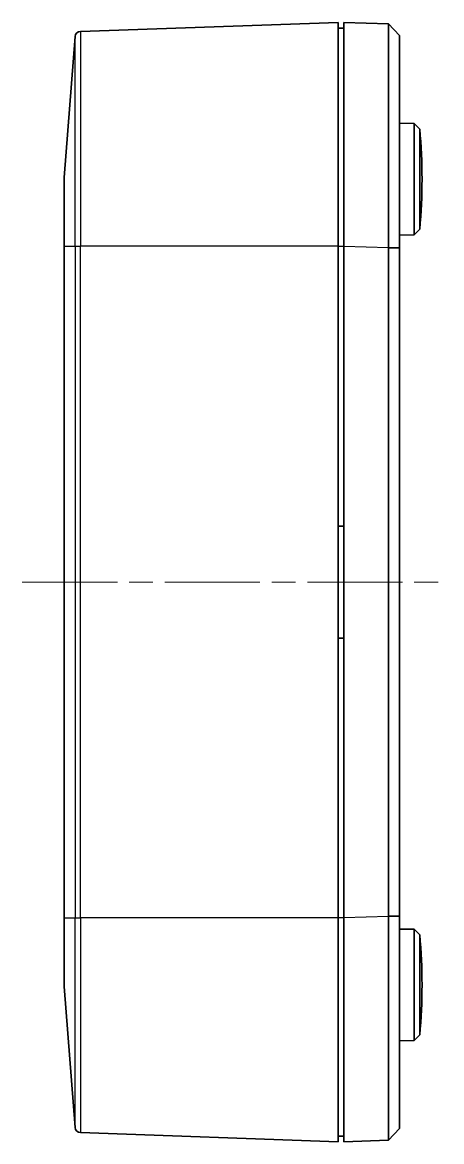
# Model space of a CAD drawing. Header units: millimetres. Extents: x 22 to 2802, y 12 to 434.
# Drawn here: x 902.2 to 939.7, y 234.6 to 334.6 of the extents above; entities that cross this region are included whole.
import ezdxf

# ---------------------------------------------------------------- set-up
doc = ezdxf.new("R2010")
doc.units = ezdxf.units.MM
doc.header["$LTSCALE"] = 1.5
doc.linetypes.add('CHAIN', pattern=[0.3543, 0.2362, -0.0295, 0.0591, -0.0295])
doc.layers.add('Centerline (ISO)', color=131, linetype='Continuous', lineweight=18, true_color=0x7fffff)
doc.layers.add('Visible (ISO)', color=7, linetype='Continuous', lineweight=35)
doc.layers.add('Visible Narrow (ISO)', color=7, linetype='Continuous', lineweight=25)

msp = doc.modelspace()

# ---------------------------------------------------------------- linework, layer by layer
at = {"layer": 'Centerline (ISO)', "linetype": 'CHAIN', "ltscale": 23.990969}
msp.add_line((902.18, 284.63), (939.68, 284.63), dxfattribs=at)
at = {"layer": 'Visible (ISO)'}
for p, q in [((930.43, 334.63), (907.38, 333.83)), ((930.43, 314.63), (930.43, 334.63)), ((930.93, 334.13), (930.43, 334.13)), ((934.94, 334.5), (930.93, 334.63)), ((930.93, 314.65), (930.93, 334.63)), ((934.94, 334.5), (935.93, 333.46)), ((905.93, 320.78), (906.9, 333.37)), ((937.23, 325.61), (935.93, 325.63)), ((937.23, 315.66), (937.23, 325.61)), ((937.73, 325.1), (937.23, 325.61)), ((937.73, 325.1), (937.73, 316.17)), ((905.93, 314.63), (905.93, 320.78)), ((937.73, 316.17), (937.23, 315.66)), ((937.23, 315.66), (935.93, 315.63)), ((905.93, 314.63), (905.93, 254.63)), ((930.43, 314.63), (930.43, 254.63)), ((930.93, 314.65), (930.93, 254.62)), ((934.94, 314.51), (934.94, 314.47)), ((934.94, 314.47), (934.94, 254.8)), ((935.93, 254.8), (935.93, 314.47)), ((930.43, 289.63), (930.93, 289.63)), ((930.93, 279.63), (930.43, 279.63)), ((905.93, 248.49), (905.93, 254.63)), ((930.43, 234.63), (930.43, 254.63)), ((930.93, 234.63), (930.93, 254.62)), ((934.94, 254.8), (934.94, 254.76)), ((937.23, 253.61), (935.93, 253.63)), ((937.23, 243.66), (937.23, 253.61)), ((937.73, 253.1), (937.23, 253.61)), ((937.73, 253.1), (937.73, 244.17)), ((906.9, 235.9), (905.93, 248.49)), ((937.73, 244.17), (937.23, 243.66)), ((937.23, 243.66), (935.93, 243.63)), ((930.43, 234.63), (907.38, 235.44)), ((930.43, 235.13), (930.93, 235.13)), ((935.93, 235.81), (934.94, 234.77)), ((930.93, 234.63), (934.94, 234.77))]:
    msp.add_line(p, q, dxfattribs=at)
for centre, radius, start, end in [((907.4, 333.33), 0.5, 92, 175.6157), ((887.91, 320.63), 50.02, 354.8747, 5.1253), ((887.91, 248.63), 50.02, 354.8747, 5.1253), ((907.4, 235.94), 0.5, 184.3843, 268)]:
    msp.add_arc(centre, radius, start, end, dxfattribs=at)
for points, knots in [([(934.94, 334.5), (934.94, 334.5), (934.94, 333.13), (934.94, 328.35), (934.94, 321.98), (934.94, 317.5), (934.94, 314.51)], [-0.783048, -0.783048, -0.783048, -0.783048, -0.335592, 0.111864, 0.335592, 0.783048, 0.783048, 0.783048, 0.783048]), ([(935.93, 333.46), (935.93, 333.46), (935.93, 333.46), (935.93, 333.46), (935.93, 333.46), (935.93, 333.46)], [-0.003309779, -0.003309779, -0.003309779, -0.003309779, -0.001654889, -0.001654889, 0, 0, 0, 0]), ([(935.93, 314.51), (935.93, 317.34), (935.93, 321.59), (935.93, 327.62), (935.93, 332.16), (935.93, 333.46), (935.93, 333.46)], [-0.783048, -0.783048, -0.783048, -0.783048, -0.335592, -0.111864, 0.335592, 0.783048, 0.783048, 0.783048, 0.783048]), ([(935.93, 314.47), (935.93, 314.48), (935.93, 314.48), (935.93, 314.49), (935.93, 314.5), (935.93, 314.51)], [-0.003309779, -0.003309779, -0.003309779, -0.003309779, -0.001654889, -0.001654889, 0, 0, 0, 0]), ([(934.94, 254.76), (934.94, 251.77), (934.94, 245.79), (934.94, 239.8), (934.94, 235.8), (934.94, 234.77), (934.94, 234.77)], [-0.783048, -0.783048, -0.783048, -0.783048, -0.335592, 0.111864, 0.335592, 0.783048, 0.783048, 0.783048, 0.783048]), ([(935.93, 254.76), (935.93, 254.77), (935.93, 254.78), (935.93, 254.79), (935.93, 254.79), (935.93, 254.8)], [-0.003309779, -0.003309779, -0.003309779, -0.003309779, -0.001654889, -0.001654889, 0, 0, 0, 0]), ([(935.93, 235.81), (935.93, 235.81), (935.93, 236.79), (935.93, 240.59), (935.93, 246.26), (935.93, 251.93), (935.93, 254.76)], [-0.783048, -0.783048, -0.783048, -0.783048, -0.335592, -0.111864, 0.335592, 0.783048, 0.783048, 0.783048, 0.783048]), ([(935.93, 235.81), (935.93, 235.81), (935.93, 235.81), (935.93, 235.81), (935.93, 235.81), (935.93, 235.81)], [-0.003309779, -0.003309779, -0.003309779, -0.003309779, -0.001654889, -0.001654889, 0, 0, 0, 0])]:
    msp.add_open_spline(points, degree=3, knots=knots, dxfattribs=at)
at = {"layer": 'Visible Narrow (ISO)'}
for p, q in [((935.93, 333.46), (934.94, 334.5)), ((906.9, 314.63), (906.9, 333.37)), ((907.38, 333.83), (907.38, 314.63)), ((905.93, 314.63), (906.9, 314.63)), ((906.9, 314.63), (907.38, 314.63)), ((906.9, 314.63), (906.9, 254.63)), ((907.38, 254.63), (907.38, 314.63)), ((930.43, 314.63), (907.38, 314.63)), ((930.43, 314.63), (930.93, 314.63)), ((930.93, 314.65), (934.94, 314.51)), ((934.94, 314.51), (935.93, 314.51)), ((935.93, 314.47), (934.94, 314.47)), ((905.93, 254.63), (906.9, 254.63)), ((906.9, 235.9), (906.9, 254.63)), ((906.9, 254.63), (907.38, 254.63)), ((907.38, 254.63), (907.38, 235.44)), ((930.43, 254.63), (907.38, 254.63)), ((930.93, 254.63), (930.43, 254.63)), ((934.94, 254.76), (930.93, 254.62)), ((934.94, 254.8), (935.93, 254.8)), ((935.93, 254.76), (934.94, 254.76)), ((934.94, 234.77), (935.93, 235.81))]:
    msp.add_line(p, q, dxfattribs=at)

doc.saveas('drawing.dxf')
